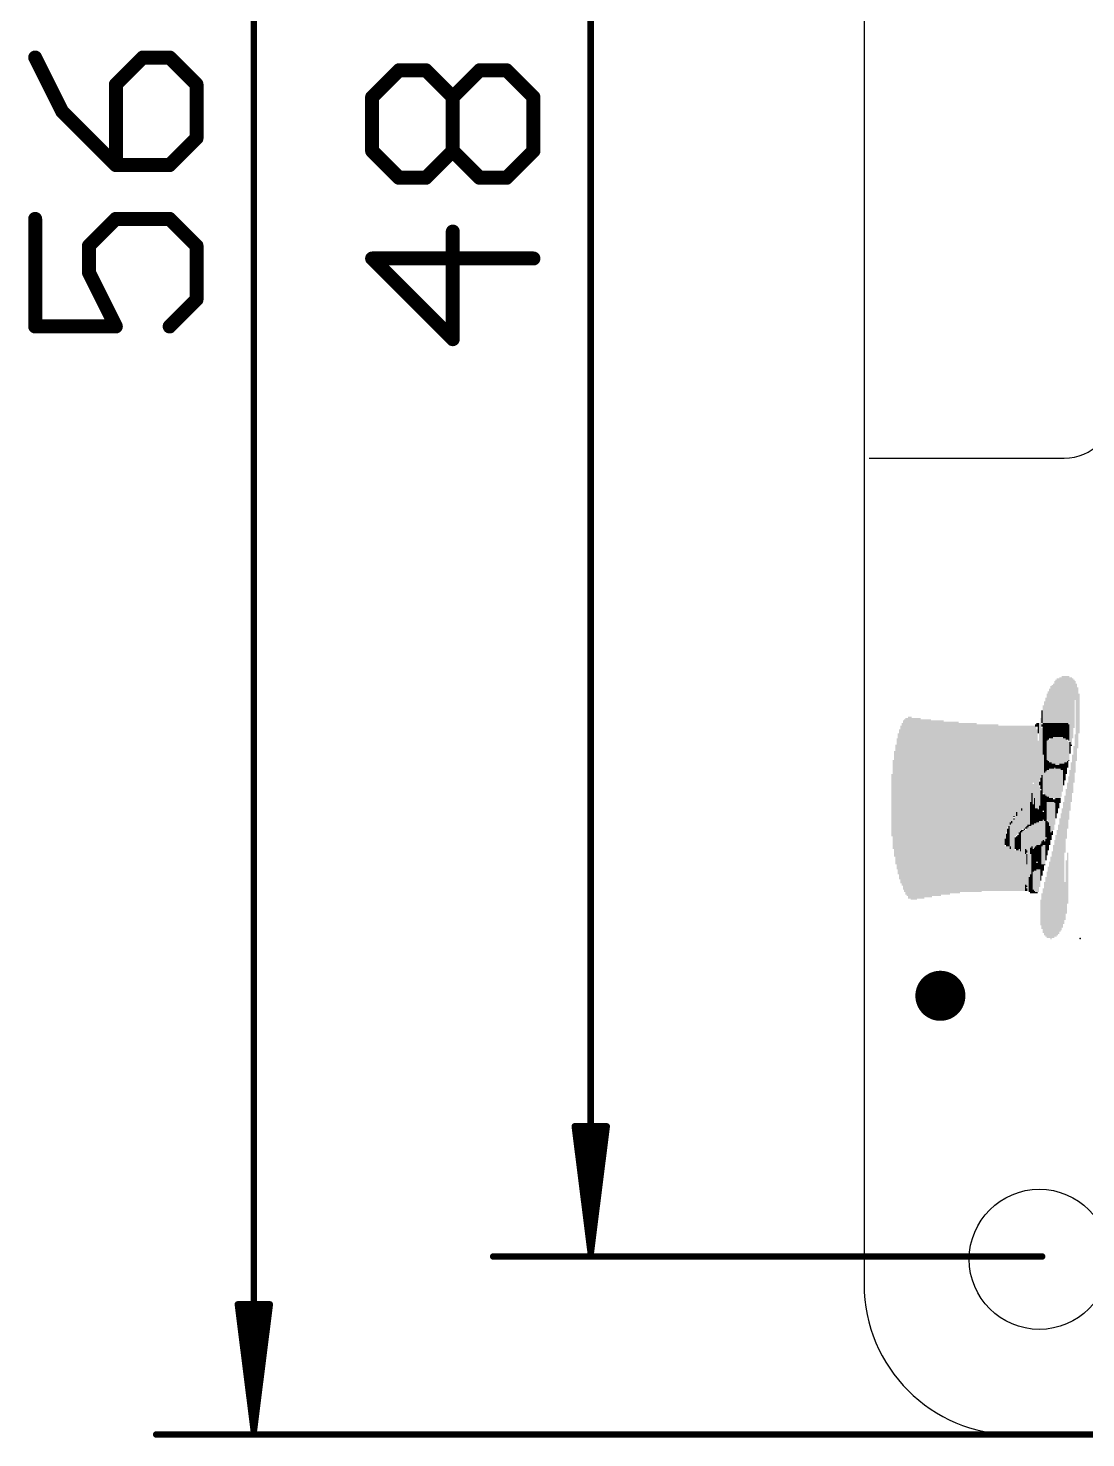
# Model space of a CAD drawing. Extents: x -16.4 to 65.3, y 1 to 69.7.
# Drawn here: x -16.45 to 4.68, y 0.95 to 29.1 of the extents above; entities that cross this region are included whole.
import ezdxf

# ---------------------------------------------------------------- set-up
doc = ezdxf.new("R2010")
doc.units = 0
for name, color, linetype in [('1', 12, 'CONTINUOUS'), ('20', 40, 'CONTINUOUS'), ('21', 40, 'CONTINUOUS'), ('23', 53, 'CONTINUOUS'), ('47', 253, 'CONTINUOUS')]:
    doc.layers.add(name, color=color, linetype=linetype)

# ---------------------------------------------------------------- blocks, each defined once
blk = doc.blocks.new('PIE')
at = {"const_width": 0.5}
blk.add_lwpolyline([(0, -0.25, 1), (0, 0.25, 1), (0, -0.25)], format="xyb", dxfattribs=at)
blk = doc.blocks.new('RECT')
blk.add_solid([(-0.5, -0.5), (0.5, -0.5), (-0.5, 0.5), (0.5, 0.5)])

msp = doc.modelspace()

# ---------------------------------------------------------------- linework, layer by layer
at = {"layer": '20'}
for p, q in [((0.254, 54.516), (0.254, 4.016)), ((0.354, 20.516), (4.254, 20.516)), ((3.254, 1.016), (62.254, 1.016))]:
    msp.add_line(p, q, dxfattribs=at)
msp.add_circle((3.754, 4.516), 1.4, dxfattribs=at)
for centre, radius, start, end in [((4.254, 21.516), 1, 270, 0), ((3.254, 4.016), 3, 180, 270)]:
    msp.add_arc(centre, radius, start, end, dxfattribs=at)
at = {"layer": '23'}
for p in [(4.572, 10.922), (1.778, 9.779), (0.254, 1.016)]:
    msp.add_point(p, dxfattribs=at)
at = {"layer": '47'}
for points, const_width in [([(-11.938, 1.081), (-11.938, 57.466)], 0.13), ([(-5.207, 4.637), (-5.207, 53.402)], 0.13), ([(-16.3061, 28.5189), (-15.7688, 27.4444)], 0.2794), ([(-14.1572, 28.5189), (-14.6944, 27.9817)], 0.2794), ([(-13.6199, 28.5189), (-14.1572, 28.5189)], 0.2794), ([(-13.0827, 27.9817), (-13.6199, 28.5189)], 0.2794), ([(-9.5751, 27.7277), (-9.0378, 28.2649)], 0.2794), ([(-9.0378, 28.2649), (-8.5006, 28.2649)], 0.2794), ([(-8.5006, 28.2649), (-7.9634, 27.7277)], 0.2794), ([(-7.9634, 27.7277), (-7.4262, 28.2649)], 0.2794), ([(-7.4262, 28.2649), (-6.8889, 28.2649)], 0.2794), ([(-6.8889, 28.2649), (-6.3517, 27.7277)], 0.2794), ([(-14.6944, 27.9817), (-14.6944, 26.37)], 0.2794), ([(-13.0827, 26.9072), (-13.0827, 27.9817)], 0.2794), ([(-9.5751, 26.6532), (-9.5751, 27.7277)], 0.2794), ([(-7.9634, 26.6532), (-7.9634, 27.7277)], 0.2794), ([(-6.3517, 27.7277), (-6.3517, 26.6532)], 0.2794), ([(-15.7688, 27.4444), (-14.6944, 26.37)], 0.2794), ([(-13.6199, 26.37), (-13.0827, 26.9072)], 0.2794), ([(-9.0378, 26.116), (-9.5751, 26.6532)], 0.2794), ([(-7.9634, 26.6532), (-8.5006, 26.116)], 0.2794), ([(-7.4262, 26.116), (-7.9634, 26.6532)], 0.2794), ([(-6.3517, 26.6532), (-6.8889, 26.116)], 0.2794), ([(-14.6944, 26.37), (-13.6199, 26.37)], 0.2794), ([(-8.5006, 26.116), (-9.0378, 26.116)], 0.2794), ([(-6.8889, 26.116), (-7.4262, 26.116)], 0.2794), ([(-16.3061, 25.2961), (-16.3061, 23.1472)], 0.2794), ([(-15.2316, 24.7589), (-14.6944, 25.2961)], 0.2794), ([(-14.6944, 25.2961), (-13.6199, 25.2961)], 0.2794), ([(-13.6199, 25.2961), (-13.0827, 24.7589)], 0.2794), ([(-7.9634, 22.8932), (-7.9634, 25.0421)], 0.2794), ([(-15.2316, 24.2217), (-15.2316, 24.7589)], 0.2794), ([(-13.0827, 24.7589), (-13.0827, 23.6845)], 0.2794), ([(-6.3517, 24.5049), (-9.5751, 24.5049)], 0.2794), ([(-9.5751, 24.5049), (-7.9634, 22.8932)], 0.2794), ([(-14.6944, 23.1472), (-15.2316, 24.2217)], 0.2794), ([(-13.0827, 23.6845), (-13.6199, 23.1472)], 0.2794), ([(-16.3061, 23.1472), (-14.6944, 23.1472)], 0.2794), ([(-5.207, 4.637), (-5.5262, 7.172)], 0.13), ([(-5.5262, 7.172), (-4.8878, 7.172)], 0.13), ([(-5.207, 4.637), (-5.467, 7.172)], 0.13), ([(-5.207, 4.637), (-5.337, 7.172)], 0.13), ([(-4.8878, 7.172), (-5.207, 4.637)], 0.13), ([(-5.077, 7.172), (-5.207, 4.637)], 0.13), ([(-4.947, 7.172), (-5.207, 4.637)], 0.13), ([(3.81, 4.572), (-7.157, 4.572)], 0.13), ([(-11.938, 1.081), (-12.2572, 3.616)], 0.13), ([(-12.2572, 3.616), (-11.6188, 3.616)], 0.13), ([(-11.938, 1.081), (-12.198, 3.616)], 0.13), ([(-11.938, 1.081), (-12.068, 3.616)], 0.13), ([(-11.6188, 3.616), (-11.938, 1.081)], 0.13), ([(-11.808, 3.616), (-11.938, 1.081)], 0.13), ([(-11.678, 3.616), (-11.938, 1.081)], 0.13), ([(30.607, 1.016), (-13.888, 1.016)], 0.13)]:
    msp.add_lwpolyline(points, dxfattribs=dict(at, const_width=const_width))
for points, const_width in [([(-16.2436, 28.5501, 1), (-16.3685, 28.4877)], 0.1397), ([(-14.1572, 28.5887, 1), (-14.1572, 28.449)], 0.1397), ([(-14.1078, 28.4695, 1), (-14.2065, 28.5683)], 0.1397), ([(-13.5705, 28.5683, 1), (-13.6693, 28.4695)], 0.1397), ([(-13.6199, 28.449, 1), (-13.6199, 28.5887)], 0.1397), ([(-9.0378, 28.3347, 1), (-9.0378, 28.195)], 0.1397), ([(-8.9884, 28.2155, 1), (-9.0872, 28.3143)], 0.1397), ([(-8.4512, 28.3143, 1), (-8.55, 28.2155)], 0.1397), ([(-8.5006, 28.195, 1), (-8.5006, 28.3347)], 0.1397), ([(-7.4262, 28.3347, 1), (-7.4262, 28.195)], 0.1397), ([(-7.3768, 28.2155, 1), (-7.4755, 28.3143)], 0.1397), ([(-6.8395, 28.3143, 1), (-6.9383, 28.2155)], 0.1397), ([(-6.8889, 28.195, 1), (-6.8889, 28.3347)], 0.1397), ([(-14.6245, 27.9817, 1), (-14.7642, 27.9817)], 0.1397), ([(-14.7438, 28.0311, 1), (-14.645, 27.9323)], 0.1397), ([(-13.0129, 27.9817, 1), (-13.1526, 27.9817)], 0.1397), ([(-13.1321, 27.9323, 1), (-13.0333, 28.0311)], 0.1397), ([(-9.5052, 27.7277, 1), (-9.6449, 27.7277)], 0.1397), ([(-9.6244, 27.7771, 1), (-9.5257, 27.6783)], 0.1397), ([(-7.8935, 27.7277, 1), (-8.0332, 27.7277)], 0.1397), ([(-8.0128, 27.7771, 1), (-7.914, 27.6783)], 0.1397), ([(-8.0128, 27.6783, 1), (-7.914, 27.7771)], 0.1397), ([(-6.2819, 27.7277, 1), (-6.4215, 27.7277)], 0.1397), ([(-6.4011, 27.6783, 1), (-6.3023, 27.7771)], 0.1397), ([(-15.7194, 27.4938, 1), (-15.8182, 27.395)], 0.1397), ([(-15.8313, 27.4132, 1), (-15.7064, 27.4757)], 0.1397), ([(-13.0333, 26.8578, 1), (-13.1321, 26.9566)], 0.1397), ([(-13.1526, 26.9072, 1), (-13.0129, 26.9072)], 0.1397), ([(-9.5257, 26.7026, 1), (-9.6244, 26.6038)], 0.1397), ([(-7.914, 26.7026, 1), (-8.0128, 26.6038)], 0.1397), ([(-7.914, 26.6038, 1), (-8.0128, 26.7026)], 0.1397), ([(-6.3023, 26.6038, 1), (-6.4011, 26.7026)], 0.1397), ([(-14.6944, 26.4398, 1), (-14.6944, 26.3001)], 0.1397), ([(-14.7438, 26.3206, 1), (-14.645, 26.4194)], 0.1397), ([(-13.6693, 26.4194, 1), (-13.5705, 26.3206)], 0.1397), ([(-13.6199, 26.3001, 1), (-13.6199, 26.4398)], 0.1397), ([(-9.6449, 26.6532, 1), (-9.5052, 26.6532)], 0.1397), ([(-8.0332, 26.6532, 1), (-7.8935, 26.6532)], 0.1397), ([(-6.4215, 26.6532, 1), (-6.2819, 26.6532)], 0.1397), ([(-14.7642, 26.37, 1), (-14.6245, 26.37)], 0.1397), ([(-9.0378, 26.1858, 1), (-9.0378, 26.0461)], 0.1397), ([(-9.0872, 26.0666, 1), (-8.9884, 26.1654)], 0.1397), ([(-8.55, 26.1654, 1), (-8.4512, 26.0666)], 0.1397), ([(-8.5006, 26.0461, 1), (-8.5006, 26.1858)], 0.1397), ([(-7.4262, 26.1858, 1), (-7.4262, 26.0461)], 0.1397), ([(-7.4755, 26.0666, 1), (-7.3768, 26.1654)], 0.1397), ([(-6.9383, 26.1654, 1), (-6.8395, 26.0666)], 0.1397), ([(-6.8889, 26.0461, 1), (-6.8889, 26.1858)], 0.1397), ([(-16.2362, 25.2961, 1), (-16.3759, 25.2961)], 0.1397), ([(-14.6944, 25.366, 1), (-14.6944, 25.2263)], 0.1397), ([(-14.645, 25.2467, 1), (-14.7438, 25.3455)], 0.1397), ([(-13.5705, 25.3455, 1), (-13.6693, 25.2467)], 0.1397), ([(-13.6199, 25.2263, 1), (-13.6199, 25.366)], 0.1397), ([(-7.8935, 25.0421, 1), (-8.0332, 25.0421)], 0.1397), ([(-15.1618, 24.7589, 1), (-15.3015, 24.7589)], 0.1397), ([(-15.281, 24.8083, 1), (-15.1822, 24.7095)], 0.1397), ([(-13.0129, 24.7589, 1), (-13.1526, 24.7589)], 0.1397), ([(-13.1321, 24.7095, 1), (-13.0333, 24.8083)], 0.1397), ([(-9.5751, 24.5748, 1), (-9.5751, 24.4351)], 0.1397), ([(-9.5257, 24.5543, 1), (-9.6244, 24.4555)], 0.1397), ([(-6.3517, 24.4351, 1), (-6.3517, 24.5748)], 0.1397), ([(-15.3015, 24.2217, 1), (-15.1618, 24.2217)], 0.1397), ([(-15.1691, 24.2529, 1), (-15.2941, 24.1904)], 0.1397), ([(-13.1526, 23.6845, 1), (-13.0129, 23.6845)], 0.1397), ([(-13.0333, 23.6351, 1), (-13.1321, 23.7339)], 0.1397), ([(-16.3061, 23.2171, 1), (-16.3061, 23.0774)], 0.1397), ([(-16.3759, 23.1472, 1), (-16.2362, 23.1472)], 0.1397), ([(-14.7569, 23.116, 1), (-14.6319, 23.1785)], 0.1397), ([(-14.6944, 23.0774, 1), (-14.6944, 23.2171)], 0.1397), ([(-13.6693, 23.1966, 1), (-13.5705, 23.0978)], 0.1397), ([(-8.0332, 22.8932, 1), (-7.8935, 22.8932)], 0.1397), ([(-8.0128, 22.8438, 1), (-7.914, 22.9426)], 0.1397), ([(-5.494, 7.1761, 1), (-5.5585, 7.1679)], 0.065), ([(-5.5262, 7.2045, 1), (-5.5262, 7.1395)], 0.065), ([(-5.4347, 7.1753, 1), (-5.4993, 7.1687)], 0.065), ([(-5.3045, 7.1737, 1), (-5.3695, 7.1703)], 0.065), ([(-5.0445, 7.1703, 1), (-5.1095, 7.1737)], 0.065), ([(-4.9147, 7.1687, 1), (-4.9793, 7.1753)], 0.065), ([(-4.8555, 7.1679, 1), (-4.92, 7.1761)], 0.065), ([(-4.8878, 7.1395, 1), (-4.8878, 7.2045)], 0.065), ([(-7.157, 4.6045, 1), (-7.157, 4.5395)], 0.065), ([(-5.2392, 4.6411, 1), (-5.1748, 4.6329)], 0.065), ([(-5.2393, 4.6403, 1), (-5.1747, 4.6337)], 0.065), ([(-5.2395, 4.6353, 1), (-5.1745, 4.6387)], 0.065), ([(-5.2395, 4.6387, 1), (-5.1745, 4.6353)], 0.065), ([(-5.2395, 4.637, 1), (-5.1745, 4.637)], 0.065), ([(-5.2393, 4.6337, 1), (-5.1747, 4.6403)], 0.065), ([(-5.2392, 4.6329, 1), (-5.1748, 4.6411)], 0.065), ([(3.81, 4.5395, 1), (3.81, 4.6045)], 0.065), ([(-12.225, 3.6201, 1), (-12.2895, 3.6119)], 0.065), ([(-12.2572, 3.6485, 1), (-12.2572, 3.5835)], 0.065), ([(-12.1657, 3.6193, 1), (-12.2303, 3.6127)], 0.065), ([(-12.0355, 3.6177, 1), (-12.1005, 3.6143)], 0.065), ([(-11.7755, 3.6143, 1), (-11.8405, 3.6177)], 0.065), ([(-11.6457, 3.6127, 1), (-11.7103, 3.6193)], 0.065), ([(-11.5865, 3.6119, 1), (-11.651, 3.6201)], 0.065), ([(-11.6188, 3.5835, 1), (-11.6188, 3.6485)], 0.065), ([(-13.888, 1.0485, 1), (-13.888, 0.9835)], 0.065), ([(-11.9702, 1.0851, 1), (-11.9058, 1.0769)], 0.065), ([(-11.9703, 1.0843, 1), (-11.9057, 1.0777)], 0.065), ([(-11.9705, 1.0793, 1), (-11.9055, 1.0827)], 0.065), ([(-11.9705, 1.0827, 1), (-11.9055, 1.0793)], 0.065), ([(-11.9705, 1.081, 1), (-11.9055, 1.081)], 0.065), ([(-11.9703, 1.0777, 1), (-11.9057, 1.0843)], 0.065), ([(-11.9702, 1.0769, 1), (-11.9058, 1.0851)], 0.065)]:
    msp.add_lwpolyline(points, format="xyb", dxfattribs=dict(at, const_width=const_width))

# ---------------------------------------------------------------- block references
at = {"layer": '1', "yscale": 0.0254, "rotation": 90}
for p, xscale in [((3.8354, 15.1638), 0.127), ((3.8608, 15.1511), 0.1524), ((3.8862, 15.1511), 0.1524), ((3.9116, 15.1384), 0.1778), ((3.937, 15.1384), 0.1778), ((3.9624, 15.1257), 0.2032), ((3.9878, 15.1257), 0.2032), ((4.0132, 15.1257), 0.2032), ((4.0386, 15.1257), 0.2032), ((4.064, 15.1257), 0.2032), ((4.0894, 15.1257), 0.2032), ((4.1148, 15.1257), 0.2032), ((4.1402, 15.1257), 0.2032), ((4.1656, 15.1257), 0.2032), ((4.191, 15.1257), 0.2032), ((4.2164, 15.1384), 0.1778), ((4.2418, 15.1384), 0.1778), ((4.2672, 15.1511), 0.1524), ((4.2926, 15.1511), 0.1524), ((4.318, 15.1638), 0.127), ((3.683, 15.1638), 0.0254), ((3.7338, 15.0495), 0.0508), ((3.81, 15.1765), 0.0508), ((3.9878, 14.6812), 0.4826), ((4.0132, 14.6685), 0.508), ((4.0386, 14.6812), 0.5334), ((4.064, 14.6812), 0.5334), ((4.0894, 14.6685), 0.5588), ((4.1148, 14.6685), 0.5588), ((4.1402, 14.6685), 0.5588), ((4.1656, 14.6812), 0.5334), ((4.191, 14.6812), 0.5334), ((4.2164, 14.6812), 0.5334), ((4.2418, 14.6685), 0.508), ((4.2672, 14.6812), 0.4826), ((4.3434, 15.1765), 0.0508), ((3.7084, 14.4272), 0.5842), ((3.7338, 14.6558), 0.4318), ((3.8354, 14.6812), 0.1778), ((3.8608, 14.6812), 0.2794), ((3.8862, 14.6812), 0.3302), ((3.9116, 14.6812), 0.381), ((3.937, 14.6812), 0.4318), ((3.9624, 14.6685), 0.4572), ((4.2926, 14.6685), 0.4572), ((4.318, 14.6685), 0.4064), ((4.3434, 14.6685), 0.3556), ((4.3688, 14.732), 0.2286), ((4.3942, 14.7828), 0.0254), ((3.683, 14.1859), 0.508), ((3.6576, 13.97), 0.4826), ((3.7846, 14.0208), 0.2286), ((3.81, 14.0208), 0.3302), ((3.8354, 14.0208), 0.381), ((3.8608, 14.0208), 0.4318), ((3.8862, 14.0208), 0.4826), ((3.9116, 14.0208), 0.5334), ((3.937, 14.0208), 0.5334), ((3.9624, 14.0208), 0.5842), ((3.9878, 14.0208), 0.5842), ((4.0132, 14.0208), 0.5842), ((4.0386, 14.0208), 0.5842), ((4.064, 14.0081), 0.6096), ((4.0894, 14.0208), 0.5842), ((4.1148, 14.0208), 0.5842), ((4.1402, 14.0208), 0.5842), ((4.1656, 14.0208), 0.5842), ((4.191, 14.0208), 0.5334), ((4.2164, 14.0716), 0.4318), ((4.2418, 14.1224), 0.2794), ((4.2672, 14.1605), 0.1524), ((3.6068, 13.716), 0.2286), ((3.6322, 13.8049), 0.4064), ((3.7592, 14.0208), 0.0762), ((3.4036, 13.5128), 0.0254), ((3.429, 13.3223), 0.4064), ((3.4544, 13.3223), 0.4064), ((3.4798, 13.335), 0.381), ((3.5052, 13.3604), 0.381), ((3.5306, 13.3731), 0.3556), ((3.556, 13.3731), 0.3556), ((3.5814, 13.6271), 0.0508), ((3.5814, 13.3858), 0.3302), ((3.6068, 13.3985), 0.3048), ((3.6322, 13.3985), 0.3048), ((3.6576, 13.3985), 0.254), ((3.683, 13.4112), 0.2286), ((3.7084, 13.4112), 0.2286), ((3.7592, 13.5636), 0.0254), ((3.7846, 13.5636), 0.0762), ((3.81, 13.5636), 0.127), ((3.8354, 13.5509), 0.1524), ((3.8608, 13.4874), 0.3302), ((3.8862, 13.4874), 0.3302), ((3.9116, 13.4747), 0.3556), ((3.937, 13.4493), 0.4064), ((3.9624, 13.4112), 0.4826), ((3.9878, 13.3477), 0.6096), ((4.0132, 13.3604), 0.5842), ((4.0386, 13.3731), 0.5588), ((4.064, 13.4112), 0.4318), ((4.0894, 13.4747), 0.3048), ((4.1148, 13.5128), 0.1778), ((4.1402, 13.5509), 0.0508), ((3.175, 13.2334), 0.0254), ((3.2004, 13.2588), 0.0254), ((3.2258, 13.0048), 0.5842), ((3.2512, 13.3604), 0.0254), ((3.2512, 13.0175), 0.5588), ((3.2766, 13.1699), 0.4064), ((3.302, 13.4366), 0.0254), ((3.302, 13.1826), 0.381), ((3.3274, 13.2334), 0.4318), ((3.3528, 13.2461), 0.4064), ((3.3782, 13.2588), 0.381), ((3.4036, 13.2842), 0.381), ((3.7084, 13.0175), 0.4572), ((3.7338, 13.4112), 0.1778), ((3.7338, 13.0175), 0.4572), ((3.7592, 13.3985), 0.1524), ((3.7592, 13.0302), 0.4826), ((3.7846, 13.3985), 0.1016), ((3.7846, 13.0429), 0.4572), ((3.81, 13.0683), 0.4064), ((3.8354, 13.0937), 0.4064), ((3.8608, 13.0683), 0.4064), ((3.8862, 13.0937), 0.3048), ((3.0988, 12.9286), 0.0762), ((3.1242, 13.0429), 0.0508), ((3.1242, 12.8778), 0.2286), ((3.1496, 13.1445), 0.0508), ((3.1496, 12.9286), 0.3302), ((3.175, 12.9794), 0.4318), ((3.2004, 12.9667), 0.508), ((3.302, 12.827), 0.2794), ((3.3274, 12.8397), 0.3048), ((3.3528, 12.8651), 0.3048), ((3.3782, 12.8778), 0.3302), ((3.4036, 12.8651), 0.3556), ((3.429, 12.8778), 0.381), ((3.4544, 12.9032), 0.381), ((3.4798, 12.9032), 0.381), ((3.5052, 12.9032), 0.4318), ((3.5306, 12.9159), 0.4572), ((3.556, 12.9413), 0.4572), ((3.5814, 12.954), 0.4318), ((3.6068, 12.9794), 0.4318), ((3.6322, 12.954), 0.4826), ((3.6576, 12.9794), 0.4826), ((3.683, 12.9921), 0.4572), ((3.9116, 13.081), 0.1778), ((3.9624, 12.8778), 0.1778), ((3.0734, 12.8905), 0.0508), ((3.0734, 12.8016), 0.0254), ((3.0988, 12.8143), 0.1016), ((3.175, 12.7254), 0.0254), ((3.2766, 12.8397), 0.2032), ((3.3782, 12.6746), 0.0254), ((3.6576, 12.5857), 0.2032), ((3.683, 12.573), 0.2286), ((3.7084, 12.5857), 0.254), ((3.7338, 12.573), 0.2794), ((3.7592, 12.5603), 0.3048), ((3.7846, 12.573), 0.3302), ((3.81, 12.5857), 0.3556), ((3.8354, 12.5984), 0.381), ((3.8608, 12.5984), 0.381), ((3.8862, 12.6492), 0.3302), ((3.9116, 12.7254), 0.2794), ((3.937, 12.8016), 0.2286), ((3.9878, 12.9159), 0.0508), ((3.4798, 12.3063), 0.6096), ((3.5052, 12.5095), 0.2032), ((3.5814, 12.6365), 0.0508), ((3.6068, 12.6111), 0.1016), ((3.6322, 12.5857), 0.1524), ((3.556, 12.0777), 0.1524), ((3.5814, 12.0777), 0.254), ((3.6068, 12.0777), 0.3048), ((3.6322, 12.0777), 0.3556), ((3.6576, 12.0777), 0.4064), ((3.683, 12.065), 0.4318), ((3.7084, 12.0777), 0.4572), ((3.7338, 12.0777), 0.4572), ((3.7592, 12.1285), 0.3556), ((3.7846, 12.2047), 0.254), ((3.81, 12.2555), 0.1524), ((3.8354, 12.3063), 0.0508), ((3.5052, 11.9634), 0.0254), ((3.5052, 11.9126), 0.0254)]:
    msp.add_blockref('RECT', p, dxfattribs=dict(at, xscale=xscale))
at = {"layer": '1'}
msp.add_blockref('PIE', (1.778, 9.779), dxfattribs=at)
at = {"layer": '21', "yscale": 0.0254, "rotation": 90}
for p, xscale in [((4.064, 15.6464), 0.8382), ((4.0894, 15.6591), 0.8636), ((4.1148, 15.6718), 0.889), ((4.1402, 15.6718), 0.889), ((4.1656, 15.6845), 0.9144), ((4.191, 15.6845), 0.9144), ((4.2164, 15.6972), 0.9398), ((4.2418, 15.6972), 0.9398), ((4.2672, 15.6972), 0.9398), ((4.2926, 15.6972), 0.9398), ((4.318, 15.6972), 0.9398), ((4.3434, 15.6972), 0.9398), ((4.3688, 15.494), 1.2954), ((4.3942, 15.4686), 1.3462), ((4.4196, 15.5194), 1.1938), ((4.445, 15.6083), 0.9652), ((4.4704, 15.875), 0.381), ((3.9116, 15.5194), 0.5842), ((3.937, 15.5448), 0.635), ((3.9624, 15.5702), 0.6858), ((3.9878, 15.5956), 0.7366), ((4.0132, 15.6083), 0.762), ((4.0386, 15.621), 0.7874), ((4.4958, 15.24), 1.5494), ((4.5212, 15.3289), 1.2192), ((4.5466, 15.4178), 0.7874), ((3.8354, 15.4051), 0.3556), ((3.8608, 15.4432), 0.4318), ((3.8862, 15.4813), 0.508), ((1.016, 13.6017), 3.2512), ((1.0414, 13.589), 3.3782), ((1.0668, 13.5763), 3.4544), ((1.0922, 13.5636), 3.5306), ((1.1176, 13.5509), 3.556), ((1.143, 13.5382), 3.6322), ((1.1684, 13.5382), 3.6322), ((1.1938, 13.5255), 3.6576), ((1.2192, 13.5128), 3.6322), ((1.2446, 13.5128), 3.6322), ((1.27, 13.5128), 3.6322), ((1.2954, 13.5128), 3.6322), ((1.3208, 13.5255), 3.6068), ((1.3462, 13.5255), 3.6068), ((1.3716, 13.5255), 3.6068), ((1.397, 13.5128), 3.5814), ((1.4224, 13.5128), 3.5814), ((1.4478, 13.5128), 3.5814), ((1.4732, 13.5255), 3.556), ((1.4986, 13.5255), 3.556), ((1.524, 13.5255), 3.556), ((1.5494, 13.5255), 3.556), ((1.5748, 13.5255), 3.556), ((1.6002, 13.5128), 3.5306), ((1.6256, 13.5255), 3.5052), ((1.651, 13.5255), 3.5052), ((1.6764, 13.5255), 3.5052), ((1.7018, 13.5255), 3.5052), ((1.7272, 13.5255), 3.5052), ((1.7526, 13.5255), 3.5052), ((1.778, 13.5255), 3.5052), ((1.8034, 13.5382), 3.4798), ((1.8288, 13.5382), 3.4798), ((1.8542, 13.5255), 3.4544), ((1.8796, 13.5255), 3.4544), ((1.905, 13.5255), 3.4544), ((1.9304, 13.5255), 3.4544), ((1.9558, 13.5255), 3.4544), ((1.9812, 13.5382), 3.429), ((2.0066, 13.5382), 3.429), ((2.032, 13.5382), 3.429), ((2.0574, 13.5382), 3.429), ((2.0828, 13.5382), 3.429), ((2.1082, 13.5382), 3.429), ((2.1336, 13.5382), 3.429), ((2.159, 13.5255), 3.4036), ((2.1844, 13.5382), 3.3782), ((2.2098, 13.5382), 3.3782), ((2.2352, 13.5382), 3.3782), ((2.2606, 13.5382), 3.3782), ((2.286, 13.5382), 3.3782), ((2.3114, 13.5382), 3.3782), ((2.3368, 13.5382), 3.3782), ((2.3622, 13.5382), 3.3782), ((2.3876, 13.5382), 3.3782), ((2.413, 13.5382), 3.3782), ((2.4384, 13.5382), 3.3782), ((2.4638, 13.5382), 3.3782), ((2.4892, 13.5382), 3.3782), ((3.7084, 15.1892), 0.0762), ((3.7338, 15.1511), 0.1524), ((3.7592, 14.6558), 1.143), ((3.7846, 14.7447), 1.1684), ((3.81, 15.3543), 0.254), ((0.9144, 13.6144), 2.6162), ((0.9398, 13.6144), 2.8194), ((0.9652, 13.6017), 2.9972), ((0.9906, 13.6017), 3.1496), ((2.5146, 13.5255), 3.3528), ((2.54, 13.5255), 3.3528), ((2.5654, 13.5255), 3.3528), ((2.5908, 13.5255), 3.3528), ((2.6162, 13.5382), 3.3274), ((2.6416, 13.5382), 3.3274), ((2.667, 13.5382), 3.3274), ((2.6924, 13.5382), 3.3274), ((2.7178, 13.5382), 3.3274), ((2.7432, 13.5382), 3.3274), ((2.7686, 13.5382), 3.3274), ((2.794, 13.5382), 3.3274), ((2.8194, 13.5382), 3.3274), ((2.8448, 13.5382), 3.3274), ((2.8702, 13.5382), 3.3274), ((2.8956, 13.5382), 3.3274), ((2.921, 13.5382), 3.3274), ((2.9464, 13.5255), 3.302), ((2.9718, 13.5255), 3.302), ((2.9972, 13.5255), 3.302), ((3.0226, 13.5255), 3.302), ((3.048, 13.5255), 3.302), ((3.0734, 14.0462), 2.2606), ((3.0988, 14.1097), 2.1336), ((3.1242, 14.1605), 2.032), ((3.1496, 14.1732), 2.0066), ((3.175, 14.2113), 1.9304), ((3.2004, 14.224), 1.905), ((3.2258, 14.2367), 1.8796), ((3.2512, 14.2748), 1.8034), ((3.2766, 14.2748), 1.8034), ((3.302, 14.3129), 1.7272), ((3.3274, 14.3129), 1.7272), ((3.3528, 14.3129), 1.7272), ((3.3782, 14.3129), 1.7272), ((3.4036, 14.351), 1.651), ((3.429, 14.351), 1.651), ((3.4544, 14.351), 1.651), ((3.4798, 14.351), 1.651), ((3.5052, 14.3637), 1.6256), ((3.5306, 14.3637), 1.6256), ((3.556, 14.3637), 1.6256), ((3.5814, 14.4145), 1.524), ((3.6068, 14.5034), 1.3462), ((3.6322, 14.605), 1.143), ((3.6576, 14.6939), 0.9652), ((3.683, 15.1892), 0.0254), ((3.683, 14.7955), 0.7112), ((3.7084, 14.9098), 0.381), ((3.81, 14.6558), 0.9398), ((3.8354, 14.9352), 0.3302), ((3.8608, 14.9479), 0.254), ((3.8862, 14.9606), 0.2286), ((3.9116, 14.9606), 0.1778), ((3.937, 14.9733), 0.1524), ((3.9624, 14.9733), 0.1016), ((3.9878, 14.9733), 0.1016), ((4.0132, 14.9733), 0.1016), ((4.0386, 14.986), 0.0762), ((4.064, 14.986), 0.0762), ((4.0894, 14.986), 0.0762), ((4.1148, 14.986), 0.0762), ((4.1402, 14.986), 0.0762), ((4.1656, 14.986), 0.0762), ((4.191, 14.986), 0.0762), ((4.2164, 14.9987), 0.1016), ((4.2418, 14.986), 0.127), ((4.2672, 14.9987), 0.1524), ((4.2926, 14.986), 0.1778), ((4.318, 14.9987), 0.2032), ((4.3434, 15.0114), 0.2794), ((4.4704, 14.6177), 0.762), ((0.8636, 13.6144), 2.1082), ((0.889, 13.6017), 2.3876), ((4.445, 14.4018), 0.7366), ((0.8382, 13.6017), 1.778), ((3.7338, 13.97), 0.9398), ((3.8354, 14.4018), 0.381), ((3.8608, 14.3891), 0.3048), ((3.8862, 14.3891), 0.254), ((3.9116, 14.3891), 0.2032), ((3.937, 14.3764), 0.1778), ((3.9624, 14.3764), 0.127), ((3.9878, 14.3764), 0.127), ((4.0132, 14.3637), 0.1016), ((4.0386, 14.3637), 0.1016), ((4.064, 14.3764), 0.0762), ((4.0894, 14.351), 0.0762), ((4.1148, 14.351), 0.0762), ((4.1402, 14.351), 0.0762), ((4.1656, 14.3637), 0.1016), ((4.191, 14.351), 0.127), ((4.2164, 14.351), 0.127), ((4.2418, 14.3383), 0.1524), ((4.2672, 14.3383), 0.2032), ((4.2926, 14.3256), 0.2286), ((4.318, 14.4018), 0.127), ((4.3434, 14.478), 0.0254), ((4.3942, 14.0462), 0.7874), ((4.4196, 14.2113), 0.762), ((0.8128, 13.589), 1.2446), ((3.7084, 13.8303), 0.6096), ((4.3434, 13.7287), 0.8636), ((4.3688, 13.8811), 0.8128), ((3.683, 13.7287), 0.4064), ((3.7592, 13.7668), 0.381), ((3.7846, 13.7414), 0.2794), ((3.81, 13.7414), 0.2286), ((3.8354, 13.716), 0.1778), ((3.8608, 13.7287), 0.1524), ((4.2926, 13.4112), 0.9906), ((4.318, 13.5763), 0.9144), ((3.5814, 13.5763), 0.0508), ((3.6068, 13.5763), 0.0508), ((3.6322, 13.5763), 0.0508), ((3.6576, 13.6271), 0.2032), ((3.7592, 13.5128), 0.0762), ((3.7846, 13.4874), 0.0762), ((3.8862, 13.716), 0.127), ((3.9116, 13.7033), 0.1016), ((3.937, 13.7033), 0.1016), ((3.9624, 13.6906), 0.0762), ((3.9878, 13.6906), 0.0762), ((4.0132, 13.6906), 0.0762), ((4.0386, 13.6779), 0.0508), ((4.064, 13.6652), 0.0762), ((4.0894, 13.6779), 0.1016), ((4.1148, 13.6652), 0.127), ((4.1402, 13.6525), 0.1524), ((4.1656, 13.6779), 0.1016), ((4.2164, 12.3317), 2.3876), ((4.2418, 12.4333), 2.4384), ((4.2672, 13.208), 1.143), ((3.2004, 13.2334), 0.0254), ((3.2512, 13.3096), 0.0254), ((3.302, 13.3985), 0.0508), ((3.4036, 13.4874), 0.0254), ((3.6068, 13.2207), 0.0508), ((3.6322, 13.2207), 0.0508), ((3.6576, 13.2461), 0.0508), ((3.683, 13.2588), 0.0762), ((3.7084, 13.2715), 0.0508), ((3.7338, 13.2842), 0.0762), ((3.7592, 13.2969), 0.0508), ((3.7846, 13.3096), 0.0762), ((3.81, 13.3858), 0.2286), ((3.8354, 13.3731), 0.1524), ((3.8608, 13.2969), 0.0508), ((3.8862, 13.2842), 0.0762), ((3.9116, 13.2207), 0.1016), ((3.937, 13.081), 0.3302), ((4.1656, 12.192), 2.2606), ((4.191, 12.2555), 2.3368), ((3.0988, 12.9921), 0.0508), ((3.1242, 13.0937), 0.0508), ((3.1242, 13.0048), 0.0254), ((3.1496, 13.1064), 0.0254), ((3.175, 13.208), 0.0254), ((3.3528, 13.0302), 0.0254), ((3.3782, 13.0556), 0.0254), ((3.4036, 13.0683), 0.0508), ((3.429, 13.081), 0.0254), ((3.4544, 13.1064), 0.0254), ((3.4798, 13.1318), 0.0254), ((3.5052, 13.1445), 0.0508), ((3.5306, 13.1699), 0.0508), ((3.556, 13.1826), 0.0254), ((3.5814, 13.1953), 0.0508), ((3.9116, 12.9286), 0.127), ((3.9624, 13.0683), 0.2032), ((3.9878, 12.9921), 0.1016), ((4.0132, 13.0302), 0.0762), ((4.0894, 11.9761), 2.032), ((4.1148, 12.0396), 2.1082), ((4.1402, 12.1031), 2.1844), ((3.0734, 12.8397), 0.0508), ((3.0734, 12.319), 0.889), ((3.0988, 12.8778), 0.0254), ((3.0988, 12.319), 0.889), ((3.1242, 12.319), 0.889), ((3.1496, 12.319), 0.889), ((3.175, 12.7508), 0.0254), ((3.175, 12.2936), 0.8382), ((3.2004, 12.2936), 0.8382), ((3.2258, 12.2936), 0.8382), ((3.2512, 12.3063), 0.8636), ((3.2766, 12.7254), 0.0254), ((3.2766, 12.2809), 0.8128), ((3.302, 12.2809), 0.8128), ((3.3274, 12.2809), 0.8128), ((3.3528, 12.2936), 0.8382), ((3.3782, 12.7), 0.0254), ((3.4036, 12.2809), 0.8128), ((3.429, 12.2809), 0.8128), ((3.4544, 12.2936), 0.8382), ((3.4798, 12.6619), 0.1016), ((3.5052, 12.6619), 0.0508), ((3.5306, 12.2809), 0.8128), ((3.556, 12.4333), 0.5588), ((3.5814, 12.7), 0.0762), ((3.6068, 12.7127), 0.1016), ((3.6322, 12.6873), 0.0508), ((3.6576, 12.7127), 0.0508), ((3.683, 12.7254), 0.0762), ((3.7084, 12.7508), 0.0762), ((3.7338, 12.7508), 0.0762), ((3.7592, 12.7508), 0.0762), ((3.7846, 12.7762), 0.0762), ((3.81, 12.8143), 0.1016), ((3.8354, 12.8397), 0.1016), ((3.8608, 12.827), 0.0762), ((3.8862, 12.8651), 0.1016), ((4.0386, 11.8618), 1.8542), ((4.064, 11.9253), 1.9304), ((3.3782, 12.2682), 0.7874), ((3.5052, 12.192), 0.4318), ((3.5814, 12.4079), 0.4064), ((3.6068, 12.3952), 0.3302), ((3.6322, 12.3825), 0.254), ((3.6576, 12.3825), 0.2032), ((3.683, 12.3698), 0.1778), ((3.7084, 12.3698), 0.127), ((3.7338, 12.3698), 0.127), ((3.7592, 12.3571), 0.1016), ((3.7846, 12.3698), 0.0762), ((3.81, 12.3698), 0.0762), ((3.8354, 12.3698), 0.0762), ((3.8608, 12.3952), 0.0254), ((3.9624, 11.6967), 1.524), ((3.9878, 11.7348), 1.651), ((4.0132, 11.7983), 1.7272), ((4.2926, 11.9507), 1.0668), ((4.318, 12.1285), 1.016), ((3.8862, 11.557), 1.1938), ((3.9116, 11.5951), 1.3208), ((3.937, 11.6459), 1.4224), ((3.4798, 11.938), 0.127), ((3.5052, 11.8872), 0.0254), ((3.556, 11.9253), 0.1524), ((3.5814, 11.8872), 0.127), ((3.6068, 11.8745), 0.1016), ((3.6322, 11.8618), 0.0762), ((3.6576, 11.8491), 0.0508), ((3.683, 11.8364), 0.0254), ((3.7084, 11.8364), 0.0254), ((3.8354, 11.4808), 0.889), ((3.8608, 11.5189), 1.0668), ((4.2672, 11.6713), 0.762), ((3.7846, 11.4427), 0.508), ((3.81, 11.4681), 0.7112)]:
    msp.add_blockref('RECT', p, dxfattribs=dict(at, xscale=xscale))

doc.saveas('drawing.dxf')
